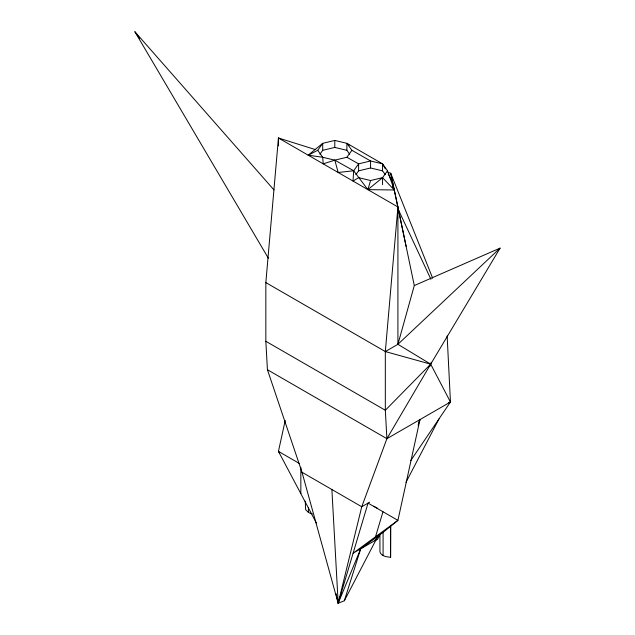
<?xml version="1.0" encoding="UTF-8"?>
<svg xmlns="http://www.w3.org/2000/svg" width="635" height="635" viewBox="0 0 635 635"><rect width="100%" height="100%" fill="white"/><g stroke="black" fill="none" stroke-linecap="round" stroke-linejoin="round"><path stroke-width="0.95" d="M379.928 534.297L379.928 551.132A10.779 6.223 0 0 0 383.088 555.53L385.318 556.514L390.596 557.339L390.708 526.375M385.389 168.918L382.548 163.838L370.578 160.98L358.616 163.846L353.671 170.751L353.02 181.062L358.624 177.665L370.594 180.523L382.556 177.657L387.509 170.751L382.548 163.838L346.885 143.32L334.796 140.43L322.715 143.327L308.221 155.194L322.723 157.282L334.812 160.163L353.671 170.751L367.871 189.635L394.295 189.984L387.509 170.751M378.547 534.987L344.353 600.742L338.177 603.25L302.014 472.265L267.422 369.713L265.843 341.281L265.843 282.591L278.44 138.001L315.119 149.511M336.042 593.638L338.177 603.25L361.752 506.754L386.898 438.69L385.326 410.258L385.326 351.568L397.915 206.978L390.715 173.22L387.929 172.347M285.226 420.378L278.44 451.382L316.381 522.994M418.838 422.339L419.973 419.6L397.915 520.367L383.088 532.4L360.688 548.815L338.177 603.25L337.876 600.305M265.843 282.591L385.326 351.568L397.915 344.305L414.29 285.567L397.915 206.978L278.44 138.001L278.44 145.907M430.125 366.046L431.213 362.275M370.594 180.523L367.871 189.635L382.556 177.657L394.295 189.984L392.668 186.38M375.515 536.773L382.984 511.739M377.055 536.234L375.928 540.012L353.108 553.188L397.915 520.367L368.046 503.118L338.177 603.25L331.883 489.506M344.353 600.742L360.688 548.815M418.092 425.204L419.973 419.6M405.987 482.29L438.968 418.957M379.682 535.305L377.5 539.488L374.515 540.448M267.422 369.713L386.898 438.69L430.673 364.157L500.102 248.11L414.29 285.567M410.766 460.573L450.453 401.995L447.143 335.978M308.221 155.194L317.714 150.304L322.715 143.327L322.715 150.32L319.937 154.202M317.714 150.304L322.723 157.282L323.199 163.846L334.812 160.163L346.893 157.274L351.893 150.297L346.885 143.32L346.885 150.32L349.663 154.194M355.87 174.681L358.616 170.847L358.616 163.846L346.893 157.274M386.898 438.69L450.453 401.995L430.673 364.157L397.915 344.305L500.102 248.11M369.649 502.198L361.752 506.754L302.014 472.265M448.334 402.653L450.453 401.995M322.715 150.32L334.796 147.431L346.885 150.32M358.616 170.847L370.578 167.981L382.548 170.839L385.302 174.673M353.671 170.751L338.177 172.49L334.812 160.163M278.789 138.208L279.202 138.239M385.326 351.568L430.673 364.157L385.326 410.258L265.843 341.281M377.698 508.444L373.753 506.166M351.893 150.297L370.578 160.98L370.578 167.981M299.633 463.621L278.44 451.382L279.662 452.93M312.349 513.866A10.779 6.223 0 0 1 308.412 512.413L305.625 509.627L305.268 501.15M346.885 143.32L349.123 145.201M268.367 258.231L134.898 31.75L273.995 189.944M134.898 31.75L139.414 38.267M388.239 173.99L392.501 181.602M398.407 209.748L430.911 279.265M383.357 165.648L382.548 163.838L382.548 170.839M432.665 278.193L390.715 173.22L406.106 246.277M397.915 206.978L397.915 344.305M390.596 525.661L390.596 557.339M383.088 532.4L383.088 555.53M382.556 177.657L382.556 184.65M334.796 140.43L334.796 147.431M308.412 507.595L308.412 512.413M300.839 467.249L300.839 493.665"/></g></svg>
